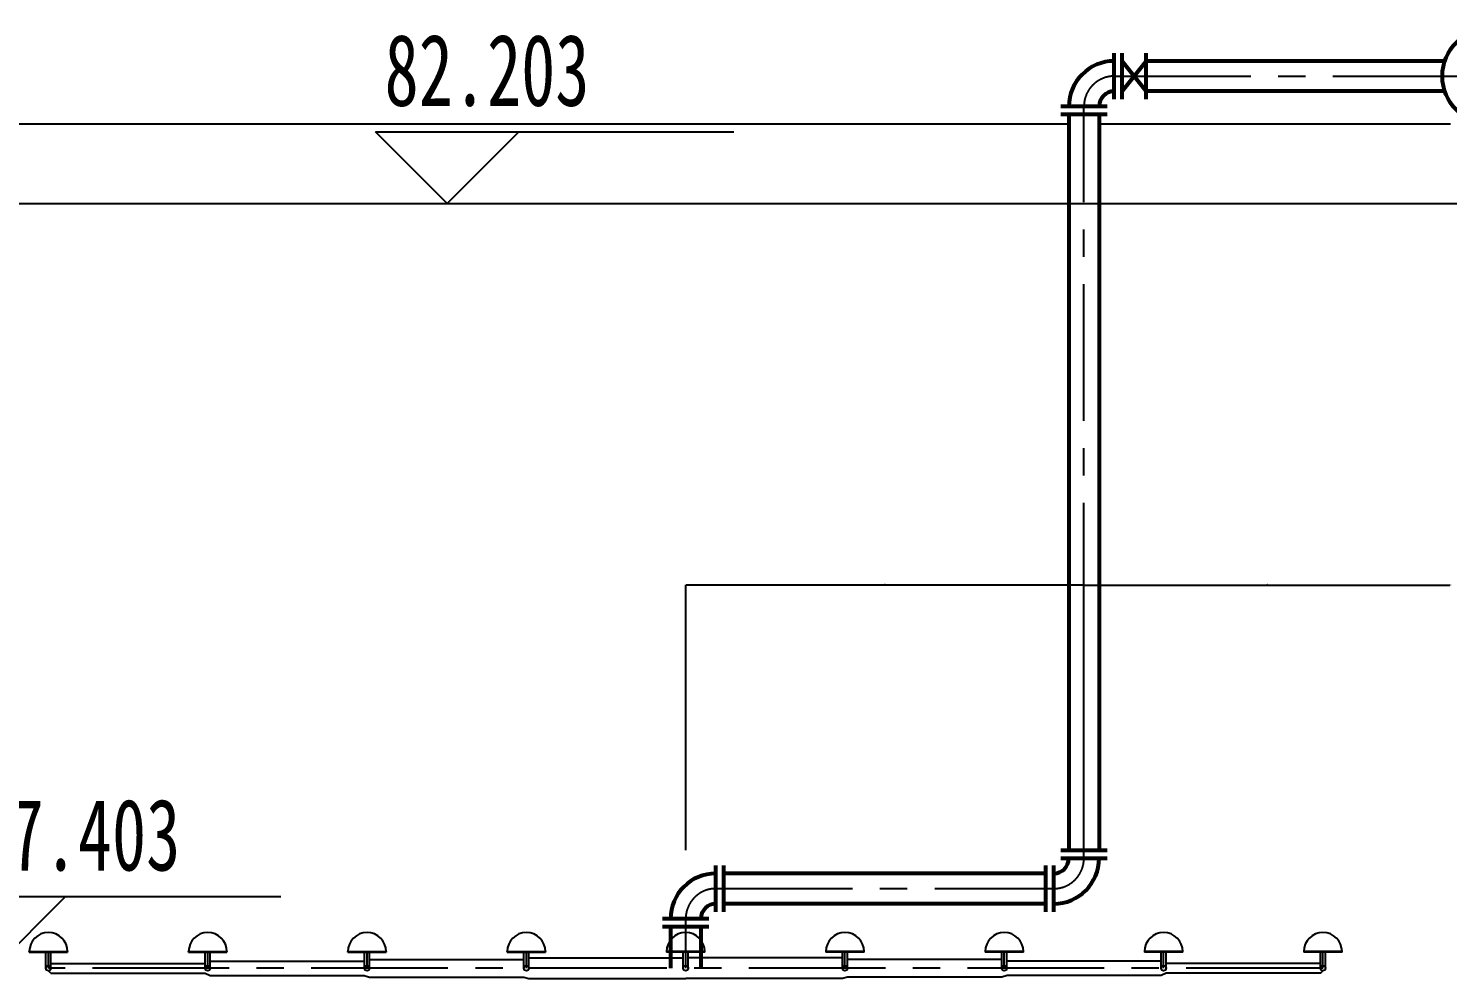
# Model space of a CAD drawing. Header units: millimetres. Extents: x -299291 to 688124, y -407813 to 623474.
# Drawn here: x 286784 to 293377, y -109586 to -105172 of the extents above; entities that cross this region are included whole.
import ezdxf

# ---------------------------------------------------------------- set-up
doc = ezdxf.new("R2010")
doc.units = ezdxf.units.MM
doc.linetypes.add('CENTER', pattern=[50.8, 31.75, -6.35, 6.35, -6.35])
doc.layers.add('空气管', color=2, linetype='Continuous', lineweight=53)
doc.layers.add('轴线', color=6, linetype='CENTER')
doc.styles.get("Standard").update_dxf_attribs({"font": 'txt', "bigfont": 'gbcbig.shx'})
doc.styles.add('样式 3', font='', dxfattribs={"width": 0.7, "height": 1000})
doc.styles.get('样式 3').set_extended_font_data('FangSong_GB2312')
doc.dimstyles.new('ISO-25', dxfattribs={"dimtxt": 2.5, "dimasz": 2.5, "dimexe": 1.25, "dimexo": 0.625, "dimtad": 1, "dimtxsty": 'Standard', "dimcen": 2.5, "dimadec": 0, "dimazin": 0, "dimtfac": 1, "dimtmove": 0, "dimatfit": 3, "dimfxl": 1, "dimarcsym": 0})

# ---------------------------------------------------------------- blocks, each defined once
blk = doc.blocks.new('biao')
for p, q in [((39035, 59304), (42035, 59304)), ((39035, 59304), (39635, 59304)), ((39635, 58704), (39035, 59304)), ((39635, 58704), (40235, 59304))]:
    blk.add_line(p, q)
blk = doc.blocks.new('*D161')
at = {"color": 0, "lineweight": -2, "ltscale": 20, "transparency": 16777216}
for p, q in [((289837.4, -108990), (289837.4, -107757.4)), ((291684.9, -107758.7), (289839.9, -107758.7)), ((291687.4, -108990), (291687.4, -107757.4))]:
    blk.add_line(p, q, dxfattribs=at)
at = {"color": 0, "ltscale": 20, "transparency": 16777216}
for points in [[(289839.9, -107758.2), (289839.9, -107759.1), (289837.4, -107758.7)], [(291684.9, -107758.2), (291684.9, -107759.1), (291687.4, -107758.7)]]:
    blk.add_solid(points, dxfattribs=at)
at = {"layer": 'Defpoints', "color": 0, "ltscale": 20, "transparency": 16777216}
for p in [(289837.4, -107758.7), (289837.4, -108990.6), (291687.4, -108990.6)]:
    blk.add_point(p, dxfattribs=at)
at = {"color": 0, "ltscale": 20, "transparency": 16777216, "insert": (290762.4, -107756.8), "char_height": 2.5, "attachment_point": 5}
blk.add_mtext('1850', dxfattribs=at)
blk = doc.blocks.new('*D172')
at = {"color": 0, "lineweight": -2, "ltscale": 20, "transparency": 16777216}
for p, q in [((291687.4, -107758), (291687.4, -107757.4)), ((291689.9, -107758.7), (293386.9, -107758.7)), ((293389.4, -107758), (293389.4, -107757.4))]:
    blk.add_line(p, q, dxfattribs=at)
at = {"color": 0, "ltscale": 20, "transparency": 16777216}
for points in [[(291689.9, -107758.2), (291689.9, -107759.1), (291687.4, -107758.7)], [(293386.9, -107758.2), (293386.9, -107759.1), (293389.4, -107758.7)]]:
    blk.add_solid(points, dxfattribs=at)
at = {"layer": 'Defpoints', "color": 0, "ltscale": 20, "transparency": 16777216}
for p in [(291687.4, -107758.7), (293389.4, -107758.7), (293389.4, -107758.7)]:
    blk.add_point(p, dxfattribs=at)
at = {"color": 0, "ltscale": 20, "transparency": 16777216, "insert": (292538.4, -107756.8), "char_height": 2.5, "attachment_point": 5}
blk.add_mtext('1702', dxfattribs=at)

msp = doc.modelspace()

# ---------------------------------------------------------------- linework, layer by layer
at = {"color": 0, "ltscale": 20}
for p, q in [((280582.212, -105616.21), (291617.092, -105616.21)), ((291757.692, -105616.21), (293389.392, -105616.21))]:
    msp.add_line(p, q, dxfattribs=at)
at = {"color": 4, "ltscale": 20}
msp.add_line((286284.652, -105986.21), (300864.132, -105986.21), dxfattribs=at)
at = {"layer": '空气管', "ltscale": 20}
for p, q in [((291827.992, -105501.51), (291827.992, -105286.91)), ((291864.992, -105501.51), (291864.992, -105286.91)), ((291975.992, -105323.91), (291864.992, -105464.51)), ((291975.992, -105464.51), (291864.992, -105323.91)), ((291975.992, -105501.51), (291975.992, -105286.91)), ((293363.817, -105323.91), (291975.992, -105323.91)), ((293363.817, -105464.51), (291975.992, -105464.51)), ((291794.692, -105534.81), (291580.092, -105534.81)), ((291794.692, -105571.81), (291580.092, -105571.81)), ((291617.092, -105571.81), (291617.092, -108990.61)), ((291757.692, -105571.81), (291757.692, -108990.61)), ((291794.692, -108990.61), (291580.092, -108990.61)), ((291794.692, -109027.61), (291580.092, -109027.61)), ((289977.992, -109275.51), (289977.992, -109060.91)), ((290014.992, -109275.51), (290014.992, -109060.91)), ((291509.792, -109097.91), (290014.992, -109097.91)), ((291509.792, -109275.51), (291509.792, -109060.91)), ((291546.792, -109275.51), (291546.792, -109060.91)), ((291509.792, -109238.51), (290014.992, -109238.51)), ((289944.692, -109308.81), (289730.092, -109308.81)), ((289944.692, -109345.81), (289730.092, -109345.81)), ((289767.092, -109345.81), (289767.092, -109538.21)), ((289907.692, -109345.81), (289907.692, -109538.21))]:
    msp.add_line(p, q, dxfattribs=at)
at = {"layer": '空气管', "lineweight": -2, "ltscale": 20}
for p, q in [((286788.592, -109464.21), (286788.592, -109460.51)), ((286788.592, -109460.51), (286966.192, -109460.51)), ((286788.592, -109464.21), (286966.192, -109464.21)), ((286966.192, -109460.51), (286966.192, -109464.21)), ((287528.592, -109464.21), (287528.592, -109460.51)), ((287528.592, -109460.51), (287706.192, -109460.51)), ((287528.592, -109464.21), (287706.192, -109464.21)), ((287706.192, -109460.51), (287706.192, -109464.21)), ((288268.592, -109464.21), (288268.592, -109460.51)), ((288268.592, -109460.51), (288446.192, -109460.51)), ((288268.592, -109464.21), (288446.192, -109464.21)), ((288446.192, -109460.51), (288446.192, -109464.21)), ((289008.592, -109464.21), (289008.592, -109460.51)), ((289008.592, -109460.51), (289186.192, -109460.51)), ((289008.592, -109464.21), (289186.192, -109464.21)), ((289186.192, -109460.51), (289186.192, -109464.21)), ((289926.192, -109460.51), (289748.592, -109460.51)), ((289748.592, -109460.51), (289748.592, -109464.21)), ((289926.192, -109464.21), (289748.592, -109464.21)), ((289926.192, -109464.21), (289926.192, -109460.51)), ((290666.192, -109460.51), (290488.592, -109460.51)), ((290488.592, -109460.51), (290488.592, -109464.21)), ((290666.192, -109464.21), (290488.592, -109464.21)), ((290666.192, -109464.21), (290666.192, -109460.51)), ((291406.192, -109460.51), (291228.592, -109460.51)), ((291228.592, -109460.51), (291228.592, -109464.21)), ((291406.192, -109464.21), (291228.592, -109464.21)), ((291406.192, -109464.21), (291406.192, -109460.51)), ((292146.192, -109460.51), (291968.592, -109460.51)), ((291968.592, -109460.51), (291968.592, -109464.21)), ((292146.192, -109464.21), (291968.592, -109464.21)), ((292146.192, -109464.21), (292146.192, -109460.51)), ((292886.192, -109460.51), (292708.592, -109460.51)), ((292708.592, -109460.51), (292708.592, -109464.21)), ((292886.192, -109464.21), (292708.592, -109464.21)), ((292886.192, -109464.21), (292886.192, -109460.51))]:
    msp.add_line(p, q, dxfattribs=at)
at = {"layer": '空气管', "lineweight": -3, "ltscale": 20}
for p, q in [((286865.552, -109538.21), (286865.552, -109464.21)), ((286889.232, -109538.21), (286889.232, -109464.21)), ((287605.552, -109538.21), (287605.552, -109464.21)), ((287629.232, -109538.21), (287629.232, -109464.21)), ((288345.552, -109538.21), (288345.552, -109464.21)), ((288369.232, -109538.21), (288369.232, -109464.21)), ((288369.232, -109497.51), (289085.552, -109497.51)), ((289085.552, -109538.21), (289085.552, -109464.21)), ((289109.232, -109538.21), (289109.232, -109464.21)), ((289109.232, -109490.11), (289825.552, -109490.11)), ((289825.552, -109538.21), (289825.552, -109464.21)), ((289849.232, -109538.21), (289849.232, -109464.21)), ((290565.552, -109490.11), (289849.232, -109490.11)), ((290565.552, -109538.21), (290565.552, -109464.21)), ((290589.232, -109538.21), (290589.232, -109464.21)), ((291305.552, -109497.51), (290589.232, -109497.51)), ((291305.552, -109538.21), (291305.552, -109464.21)), ((291329.232, -109538.21), (291329.232, -109464.21)), ((292045.552, -109538.21), (292045.552, -109464.21)), ((292069.232, -109538.21), (292069.232, -109464.21)), ((292785.552, -109538.21), (292785.552, -109464.21)), ((292809.232, -109538.21), (292809.232, -109464.21)), ((286889.232, -109560.41), (286877.392, -109550.05)), ((286889.232, -109516.01), (287605.552, -109516.01)), ((286889.232, -109560.41), (287605.581, -109560.41)), ((287605.581, -109560.41), (287629.232, -109571.51)), ((287629.232, -109504.91), (288345.552, -109504.91)), ((292045.552, -109504.91), (291329.232, -109504.91)), ((292069.203, -109560.41), (292045.552, -109571.51)), ((292785.552, -109560.41), (292069.203, -109560.41)), ((292785.552, -109516.01), (292069.232, -109516.01)), ((292785.552, -109560.41), (292797.392, -109550.05)), ((287629.232, -109571.51), (288344.636, -109571.51)), ((288344.636, -109571.51), (288369.232, -109578.91)), ((288369.232, -109578.91), (289085.552, -109578.91)), ((289085.552, -109578.91), (289109.232, -109586.31)), ((289109.232, -109586.31), (289837.392, -109586.31)), ((290565.552, -109586.31), (289837.392, -109586.31)), ((290589.232, -109578.91), (290565.552, -109586.31)), ((291305.552, -109578.91), (290589.232, -109578.91)), ((291330.148, -109571.51), (291305.552, -109578.91)), ((292045.552, -109571.51), (291330.148, -109571.51))]:
    msp.add_line(p, q, dxfattribs=at)
at = {"layer": '空气管', "ltscale": 20}
msp.add_circle((293574.392, -105394.21), 222, dxfattribs=at)
at = {"layer": '空气管', "lineweight": -3, "ltscale": 20}
for centre in [(286877.392, -109538.21), (287617.392, -109538.21), (288357.392, -109538.21), (289097.392, -109538.21), (289837.392, -109538.21), (290577.392, -109538.21), (291317.392, -109538.21), (292057.392, -109538.21), (292797.392, -109538.21)]:
    msp.add_circle(centre, 11.84, dxfattribs=at)
at = {"layer": '空气管', "ltscale": 20}
for centre, radius, start, end in [((291827.992, -105534.81), 210.9, 90, 180), ((291827.992, -105534.81), 70.3, 90, 180), ((291546.792, -109027.61), 70.3, 270, 0), ((291546.792, -109027.61), 210.9, 270, 0), ((289977.992, -109308.81), 210.9, 90, 180), ((289977.992, -109308.81), 70.3, 90, 180)]:
    msp.add_arc(centre, radius, start, end, dxfattribs=at)
at = {"layer": '空气管', "lineweight": -2, "ltscale": 20}
for centre in [(286877.392, -109460.51), (287617.392, -109460.51), (288357.392, -109460.51), (289097.392, -109460.51), (289837.392, -109460.51), (290577.392, -109460.51), (291317.392, -109460.51), (292057.392, -109460.51), (292797.392, -109460.51)]:
    msp.add_arc(centre, 88.8, 0, 180, dxfattribs=at)
at = {"layer": '轴线', "ltscale": 20}
for p, q in [((291827.992, -105394.21), (295320.792, -105394.21)), ((291687.392, -109027.61), (291687.392, -105534.81)), ((289977.992, -109168.21), (291546.792, -109168.21)), ((289837.392, -109538.21), (289837.392, -109308.81)), ((286877.392, -109538.21), (286877.392, -109464.21)), ((287617.392, -109538.21), (287617.392, -109464.21)), ((288357.392, -109538.21), (288357.392, -109464.21)), ((289097.392, -109538.21), (289097.392, -109464.21)), ((289837.392, -109538.21), (289837.392, -109464.21)), ((290577.392, -109538.21), (290577.392, -109464.21)), ((291317.392, -109538.21), (291317.392, -109464.21)), ((292057.392, -109538.21), (292057.392, -109464.21)), ((292797.392, -109538.21), (292797.392, -109464.21)), ((292797.392, -109538.21), (286877.392, -109538.21))]:
    msp.add_line(p, q, dxfattribs=at)
for centre, start, end in [((291827.992, -105534.81), 90, 180), ((291546.792, -109027.61), 270, 0), ((289977.992, -109308.81), 90, 180)]:
    msp.add_arc(centre, 140.6, start, end, dxfattribs=at)

# ---------------------------------------------------------------- block references
at = {"xscale": 0.5549999999999999, "yscale": 0.5549999999999999, "zscale": 0.5549999999999999}
for p in [(266731.75, -138567.114), (264626.796, -142119.114)]:
    msp.add_blockref('biao', p, dxfattribs=at)

# ---------------------------------------------------------------- texts
at = {"char_height": 333, "width": 543.68974, "attachment_point": 1, "style": '样式 3'}
for s, insert in [('82.203', (288438.861, -105199.118)), ('77.403', (286538.474, -108751.118))]:
    msp.add_mtext(s, dxfattribs=dict(at, insert=insert))

# ---------------------------------------------------------------- dimensions: what is measured, and where the dimension line sits
at = {"color": 0, "ltscale": 20}
dim = msp.add_linear_dim(base=(289837.392, -107758.654), p1=(291687.392, -108990.61), p2=(289837.392, -108990.61), dimstyle='ISO-25', dxfattribs=at)
dim.commit()
dim.dimension.update_dxf_attribs({"geometry": '*D161', "text_midpoint": (290762.392, -107756.779)})
at = {"ltscale": 20}
dim = msp.add_linear_dim(base=(293389.392, -107758.654), p1=(291687.392, -107758.654), p2=(293389.392, -107758.654), dimstyle='ISO-25', dxfattribs=at)
dim.commit()
dim.dimension.update_dxf_attribs({"geometry": '*D172', "text_midpoint": (292538.392, -107756.779)})

doc.saveas('drawing.dxf')
